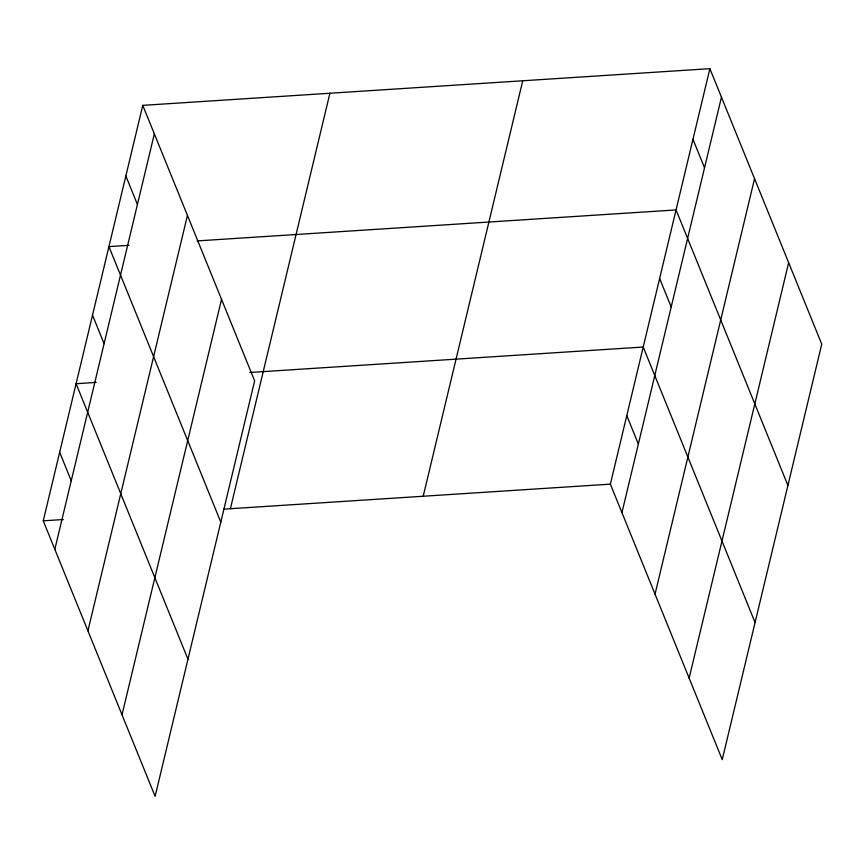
<?xml version="1.0" encoding="UTF-8"?>
<svg xmlns="http://www.w3.org/2000/svg" width="865" height="865" viewBox="0 0 865 865"><rect width="100%" height="100%" fill="white"/><g stroke="black" fill="none" stroke-linecap="round" stroke-linejoin="round"><path stroke-width="1.3" d="M142.768 105.357L254.634 380.86L155.116 796.33L43.25 520.827L142.768 105.357L709.884 68.67L821.75 344.173L722.232 759.643L610.366 484.141L709.884 68.67M54.83 549.329L154.348 133.859M87.927 630.834L187.446 215.374M122.019 714.814L221.537 299.355M230.393 508.717L329.911 93.247M423.212 496.24L522.73 80.78M621.935 512.642L721.453 97.183M655.032 594.158L754.55 178.687M689.135 678.138L788.653 262.668M128.982 245.314L108.936 246.612L220.802 522.125M197.155 240.913L676.041 209.925L787.918 485.438M96.145 382.417L76.088 383.714L187.965 659.227M249.866 372.48L643.203 347.038L755.069 622.541M43.25 520.827L63.296 519.53M223.711 509.15L610.366 484.141M692.962 139.297L704.532 167.81M659.617 278.487L671.197 306.989M626.779 415.589L638.359 444.091M125.847 175.984L137.427 204.497M92.512 315.163L104.092 343.675M59.674 452.265L71.244 480.778"/></g></svg>
